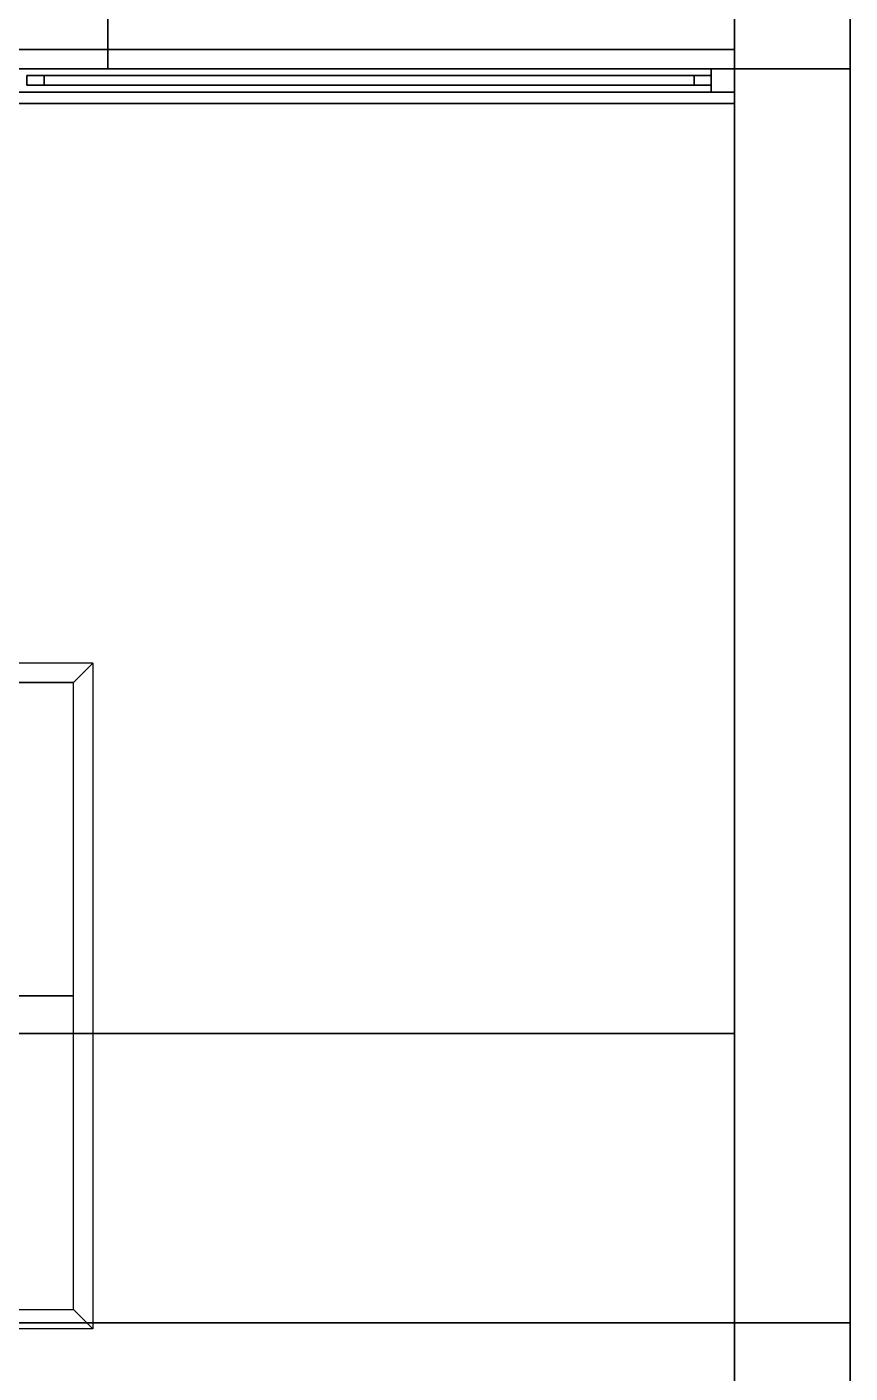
# Model space of a CAD drawing. Header units: millimetres. Extents: x -11 to 11, y -5.8 to 5.8.
# Drawn here: x 8.865 to 11, y -0.143 to 3.346 of the extents above; entities that cross this region are included whole.
import ezdxf

# ---------------------------------------------------------------- set-up
doc = ezdxf.new("R2010")
doc.units = ezdxf.units.MM
for name, color, linetype in [('controsoffitto', 254, 'Continuous'), ('copertura', 8, 'Continuous'), ('cordolo', 251, 'Continuous'), ('cromato', 251, 'Continuous'), ('frangivento', 7, 'Continuous'), ('parete', 254, 'Continuous'), ('pavimento', 7, 'Continuous'), ('pavimento_balcone', 254, 'Continuous'), ('pavimento_pt', 7, 'Continuous'), ('rolf', 254, 'Continuous'), ('solaio', 7, 'Continuous'), ('vetro', 249, 'Continuous')]:
    doc.layers.add(name, color=color, linetype=linetype)

msp = doc.modelspace()

# ---------------------------------------------------------------- linework, layer by layer
at = {"layer": 'controsoffitto'}
for points in [[(4.4725, 1.6973, 2.7), (4.5225, 1.6473, 2.6), (8.9856, 1.6473, 2.6), (9.0356, 1.6973, 2.7)], [(4.4725, 1.6973, 5.725), (4.5225, 1.6473, 5.625), (8.9856, 1.6473, 5.625), (9.0356, 1.6973, 5.725)], [(9.0356, -0.0281, 2.7), (8.9856, 0.0219, 2.6), (8.9856, 1.6473, 2.6), (9.0356, 1.6973, 2.7)], [(9.0356, -0.0281, 5.725), (8.9856, 0.0219, 5.625), (8.9856, 1.6473, 5.625), (9.0356, 1.6973, 5.725)], [(8.9856, 1.6473, 2.6), (7.8698, 1.6473, 2.6), (7.8698, 0.8346, 2.6), (8.9856, 0.8346, 2.6)], [(8.9856, 1.6473, 5.625), (7.8698, 1.6473, 5.625), (7.8698, 0.8346, 5.625), (8.9856, 0.8346, 5.625)], [(8.9856, 0.8346, 2.6), (7.8698, 0.8346, 2.6), (7.8698, 0.0219, 2.6), (8.9856, 0.0219, 2.6)], [(8.9856, 0.8346, 5.625), (7.8698, 0.8346, 5.625), (7.8698, 0.0219, 5.625), (8.9856, 0.0219, 5.625)], [(4.4725, -0.0281, 2.7), (4.5225, 0.0219, 2.6), (8.9856, 0.0219, 2.6), (9.0356, -0.0281, 2.7)], [(4.4725, -0.0281, 5.725), (4.5225, 0.0219, 5.625), (8.9856, 0.0219, 5.625), (9.0356, -0.0281, 5.725)]]:
    msp.add_3dface(points, dxfattribs=at)
at = {"layer": 'copertura'}
for points in [[(10.7, 5.7375), (10.7, 0.7375), (10.7, 0.7375, 2.9), (10.7, 5.7375, 2.9)], [(10.7, 5.7375, 2.9), (10.7, 0.7375, 2.9), (10.7, 0.7375, 5.8), (10.7, 5.7375, 5.8)], [(11, 0.7375), (11, 5.7375), (11, 5.7375, 3.15), (11, 0.7375, 3.15)], [(11, 0.7375, 3.15), (11, 5.7375, 3.15), (11, 5.7375, 6.3), (11, 0.7375, 6.3)], [(0, 4.2375, 6.3), (0, -0.0125, 6.3), (11, -0.0125, 6.3), (11, 4.2375, 6.3)], [(10.7, 0.7375), (10.7, -4.2625), (10.7, -4.2625, 2.9), (10.7, 0.7375, 2.9)], [(10.7, 0.7375, 2.9), (10.7, -4.2625, 2.9), (10.7, -4.2625, 5.8), (10.7, 0.7375, 5.8)], [(11, -4.2625), (11, 0.7375), (11, 0.7375, 3.15), (11, -4.2625, 3.15)], [(11, -4.2625, 3.15), (11, 0.7375, 3.15), (11, 0.7375, 6.3), (11, -4.2625, 6.3)], [(0, -0.0125, 6.3), (0, -4.2625, 6.3), (11, -4.2625, 6.3), (11, -0.0125, 6.3)]]:
    msp.add_3dface(points, dxfattribs=at)
at = {"layer": 'cordolo'}
for points in [[(10.7, 3.2875), (10.7, 3.2375), (3.3, 3.2375), (3.3, 3.2875)], [(3.3, 3.2875, 0.05), (3.3, 3.2375, 0.05), (10.7, 3.2375, 0.05), (10.7, 3.2875, 0.05)], [(10.7, 3.2875, 0.05), (3.3, 3.2875, 0.05), (3.3, 3.2875), (10.7, 3.2875)], [(10.7, 3.2375), (10.7, 3.2875), (10.7, 3.2875, 0.05), (10.7, 3.2375, 0.05)], [(3.3, 3.2375), (10.7, 3.2375), (10.7, 3.2375, 0.05), (3.3, 3.2375, 0.05)]]:
    msp.add_3dface(points, dxfattribs=at)
at = {"layer": 'cromato'}
for points in [[(10.7, 3.2375), (10.7, 3.1775), (10.64, 3.1775), (10.64, 3.2375)], [(10.64, 3.2375, 2.7), (10.64, 3.1775, 2.7), (10.7, 3.1775, 2.7), (10.7, 3.2375, 2.7)], [(10.64, 3.2375), (10.64, 3.1775), (10.64, 3.1775, 2.7), (10.64, 3.2375, 2.7)], [(10.7, 3.2375, 2.7), (10.64, 3.2375, 2.7), (10.64, 3.2375), (10.7, 3.2375)], [(10.7, 3.2375, 3), (10.7, 3.1775, 3), (10.64, 3.1775, 3), (10.64, 3.2375, 3)], [(10.64, 3.2375, 5.7), (10.64, 3.1775, 5.7), (10.7, 3.1775, 5.7), (10.7, 3.2375, 5.7)], [(10.64, 3.2375, 3), (10.64, 3.1775, 3), (10.64, 3.1775, 5.7), (10.64, 3.2375, 5.7)], [(10.7, 3.2375, 5.7), (10.64, 3.2375, 5.7), (10.64, 3.2375, 3), (10.7, 3.2375, 3)], [(10.7, 3.1775), (10.7, 3.2375), (10.64, 3.2375), (10.64, 3.1775)], [(10.7, 3.1775), (10.7, 3.2375), (10.7, 3.2375, 2.7), (10.7, 3.1775, 2.7)], [(10.7, 3.1775, 3), (10.7, 3.2375, 3), (10.7, 3.2375, 5.7), (10.7, 3.1775, 5.7)], [(10.64, 3.1775), (10.7, 3.1775), (10.7, 3.1775, 2.7), (10.64, 3.1775, 2.7)], [(10.64, 3.1775, 3), (10.7, 3.1775, 3), (10.7, 3.1775, 5.7), (10.64, 3.1775, 5.7)]]:
    msp.add_3dface(points, dxfattribs=at)
at = {"layer": 'frangivento'}
for points in [[(8.865, 3.22, 0.2025), (8.865, 3.22, 0.27), (10.64, 3.22, 0.27), (10.64, 3.22, 0.2025)], [(8.865, 3.195, 0.2025), (8.865, 3.195, 0.27), (8.865, 3.22, 0.27), (8.865, 3.22, 0.2025)], [(8.865, 3.195, 0.27), (10.64, 3.195, 0.27), (10.64, 3.22, 0.27), (8.865, 3.22, 0.27)], [(10.64, 3.195, 0.2025), (8.865, 3.195, 0.2025), (8.865, 3.22, 0.2025), (10.64, 3.22, 0.2025)], [(8.865, 3.22, 0.405), (8.865, 3.22, 0.4725), (10.64, 3.22, 0.4725), (10.64, 3.22, 0.405)], [(8.865, 3.195, 0.405), (8.865, 3.195, 0.4725), (8.865, 3.22, 0.4725), (8.865, 3.22, 0.405)], [(8.865, 3.195, 0.4725), (10.64, 3.195, 0.4725), (10.64, 3.22, 0.4725), (8.865, 3.22, 0.4725)], [(10.64, 3.195, 0.405), (8.865, 3.195, 0.405), (8.865, 3.22, 0.405), (10.64, 3.22, 0.405)], [(8.865, 3.22, 0.6075), (8.865, 3.22, 0.675), (10.64, 3.22, 0.675), (10.64, 3.22, 0.6075)], [(8.865, 3.195, 0.6075), (8.865, 3.195, 0.675), (8.865, 3.22, 0.675), (8.865, 3.22, 0.6075)], [(8.865, 3.195, 0.675), (10.64, 3.195, 0.675), (10.64, 3.22, 0.675), (8.865, 3.22, 0.675)], [(10.64, 3.195, 0.6075), (8.865, 3.195, 0.6075), (8.865, 3.22, 0.6075), (10.64, 3.22, 0.6075)], [(8.865, 3.22, 0.81), (8.865, 3.22, 0.8775), (10.64, 3.22, 0.8775), (10.64, 3.22, 0.81)], [(8.865, 3.195, 0.81), (8.865, 3.195, 0.8775), (8.865, 3.22, 0.8775), (8.865, 3.22, 0.81)], [(8.865, 3.195, 0.8775), (10.64, 3.195, 0.8775), (10.64, 3.22, 0.8775), (8.865, 3.22, 0.8775)], [(10.64, 3.195, 0.81), (8.865, 3.195, 0.81), (8.865, 3.22, 0.81), (10.64, 3.22, 0.81)], [(8.865, 3.22, 1.0125), (8.865, 3.22, 1.08), (10.64, 3.22, 1.08), (10.64, 3.22, 1.0125)], [(8.865, 3.195, 1.0125), (8.865, 3.195, 1.08), (8.865, 3.22, 1.08), (8.865, 3.22, 1.0125)], [(8.865, 3.195, 1.08), (10.64, 3.195, 1.08), (10.64, 3.22, 1.08), (8.865, 3.22, 1.08)], [(10.64, 3.195, 1.0125), (8.865, 3.195, 1.0125), (8.865, 3.22, 1.0125), (10.64, 3.22, 1.0125)], [(8.865, 3.22, 1.215), (8.865, 3.22, 1.2825), (10.64, 3.22, 1.2825), (10.64, 3.22, 1.215)], [(8.865, 3.195, 1.215), (8.865, 3.195, 1.2825), (8.865, 3.22, 1.2825), (8.865, 3.22, 1.215)], [(8.865, 3.195, 1.2825), (10.64, 3.195, 1.2825), (10.64, 3.22, 1.2825), (8.865, 3.22, 1.2825)], [(10.64, 3.195, 1.215), (8.865, 3.195, 1.215), (8.865, 3.22, 1.215), (10.64, 3.22, 1.215)], [(8.865, 3.22, 1.4175), (8.865, 3.22, 1.485), (10.64, 3.22, 1.485), (10.64, 3.22, 1.4175)], [(8.865, 3.195, 1.4175), (8.865, 3.195, 1.485), (8.865, 3.22, 1.485), (8.865, 3.22, 1.4175)], [(8.865, 3.195, 1.485), (10.64, 3.195, 1.485), (10.64, 3.22, 1.485), (8.865, 3.22, 1.485)], [(10.64, 3.195, 1.4175), (8.865, 3.195, 1.4175), (8.865, 3.22, 1.4175), (10.64, 3.22, 1.4175)], [(8.865, 3.22, 1.62), (8.865, 3.22, 1.6875), (10.64, 3.22, 1.6875), (10.64, 3.22, 1.62)], [(8.865, 3.195, 1.62), (8.865, 3.195, 1.6875), (8.865, 3.22, 1.6875), (8.865, 3.22, 1.62)], [(8.865, 3.195, 1.6875), (10.64, 3.195, 1.6875), (10.64, 3.22, 1.6875), (8.865, 3.22, 1.6875)], [(10.64, 3.195, 1.62), (8.865, 3.195, 1.62), (8.865, 3.22, 1.62), (10.64, 3.22, 1.62)], [(8.865, 3.22, 1.8225), (8.865, 3.22, 1.89), (10.64, 3.22, 1.89), (10.64, 3.22, 1.8225)], [(8.865, 3.195, 1.8225), (8.865, 3.195, 1.89), (8.865, 3.22, 1.89), (8.865, 3.22, 1.8225)], [(8.865, 3.195, 1.89), (10.64, 3.195, 1.89), (10.64, 3.22, 1.89), (8.865, 3.22, 1.89)], [(10.64, 3.195, 1.8225), (8.865, 3.195, 1.8225), (8.865, 3.22, 1.8225), (10.64, 3.22, 1.8225)], [(8.865, 3.22, 2.025), (8.865, 3.22, 2.0925), (10.64, 3.22, 2.0925), (10.64, 3.22, 2.025)], [(8.865, 3.195, 2.025), (8.865, 3.195, 2.0925), (8.865, 3.22, 2.0925), (8.865, 3.22, 2.025)], [(8.865, 3.195, 2.0925), (10.64, 3.195, 2.0925), (10.64, 3.22, 2.0925), (8.865, 3.22, 2.0925)], [(10.64, 3.195, 2.025), (8.865, 3.195, 2.025), (8.865, 3.22, 2.025), (10.64, 3.22, 2.025)], [(8.865, 3.22, 2.2275), (8.865, 3.22, 2.295), (10.64, 3.22, 2.295), (10.64, 3.22, 2.2275)], [(8.865, 3.195, 2.2275), (8.865, 3.195, 2.295), (8.865, 3.22, 2.295), (8.865, 3.22, 2.2275)], [(8.865, 3.195, 2.295), (10.64, 3.195, 2.295), (10.64, 3.22, 2.295), (8.865, 3.22, 2.295)], [(10.64, 3.195, 2.2275), (8.865, 3.195, 2.2275), (8.865, 3.22, 2.2275), (10.64, 3.22, 2.2275)], [(8.865, 3.22, 2.43), (8.865, 3.22, 2.4975), (10.64, 3.22, 2.4975), (10.64, 3.22, 2.43)], [(8.865, 3.195, 2.43), (8.865, 3.195, 2.4975), (8.865, 3.22, 2.4975), (8.865, 3.22, 2.43)], [(8.865, 3.195, 2.4975), (10.64, 3.195, 2.4975), (10.64, 3.22, 2.4975), (8.865, 3.22, 2.4975)], [(10.64, 3.195, 2.43), (8.865, 3.195, 2.43), (8.865, 3.22, 2.43), (10.64, 3.22, 2.43)], [(8.865, 3.22, 2.6325), (8.865, 3.22, 2.7), (10.64, 3.22, 2.7), (10.64, 3.22, 2.6325)], [(8.865, 3.195, 2.6325), (8.865, 3.195, 2.7), (8.865, 3.22, 2.7), (8.865, 3.22, 2.6325)], [(8.865, 3.195, 2.7), (10.64, 3.195, 2.7), (10.64, 3.22, 2.7), (8.865, 3.22, 2.7)], [(10.64, 3.195, 2.6325), (8.865, 3.195, 2.6325), (8.865, 3.22, 2.6325), (10.64, 3.22, 2.6325)], [(8.865, 3.22), (8.865, 3.22, 2.7), (8.9094, 3.22, 2.7), (8.9094, 3.22)], [(8.865, 3.195), (8.865, 3.195, 2.7), (8.865, 3.22, 2.7), (8.865, 3.22)], [(8.865, 3.195, 2.7), (8.9094, 3.195, 2.7), (8.9094, 3.22, 2.7), (8.865, 3.22, 2.7)], [(8.9094, 3.195), (8.865, 3.195), (8.865, 3.22), (8.9094, 3.22)], [(8.865, 3.195), (8.865, 3.195), (8.865, 3.22)], [(8.9094, 3.195, 2.7), (8.9094, 3.195), (8.9094, 3.22), (8.9094, 3.22, 2.7)], [(10.5956, 3.22), (10.5956, 3.22, 2.7), (10.64, 3.22, 2.7), (10.64, 3.22)], [(10.5956, 3.195), (10.5956, 3.195, 2.7), (10.5956, 3.22, 2.7), (10.5956, 3.22)], [(10.5956, 3.195, 2.7), (10.64, 3.195, 2.7), (10.64, 3.22, 2.7), (10.5956, 3.22, 2.7)], [(10.64, 3.195), (10.5956, 3.195), (10.5956, 3.22), (10.64, 3.22)], [(10.5956, 3.195), (10.5956, 3.195), (10.5956, 3.22)], [(10.64, 3.195, 0.27), (10.64, 3.195, 0.2025), (10.64, 3.22, 0.2025), (10.64, 3.22, 0.27)], [(10.64, 3.195, 0.4725), (10.64, 3.195, 0.405), (10.64, 3.22, 0.405), (10.64, 3.22, 0.4725)], [(10.64, 3.195, 0.675), (10.64, 3.195, 0.6075), (10.64, 3.22, 0.6075), (10.64, 3.22, 0.675)], [(10.64, 3.195, 0.8775), (10.64, 3.195, 0.81), (10.64, 3.22, 0.81), (10.64, 3.22, 0.8775)], [(10.64, 3.195, 1.08), (10.64, 3.195, 1.0125), (10.64, 3.22, 1.0125), (10.64, 3.22, 1.08)], [(10.64, 3.195, 1.2825), (10.64, 3.195, 1.215), (10.64, 3.22, 1.215), (10.64, 3.22, 1.2825)], [(10.64, 3.195, 1.485), (10.64, 3.195, 1.4175), (10.64, 3.22, 1.4175), (10.64, 3.22, 1.485)], [(10.64, 3.195, 1.6875), (10.64, 3.195, 1.62), (10.64, 3.22, 1.62), (10.64, 3.22, 1.6875)], [(10.64, 3.195, 1.89), (10.64, 3.195, 1.8225), (10.64, 3.22, 1.8225), (10.64, 3.22, 1.89)], [(10.64, 3.195, 2.0925), (10.64, 3.195, 2.025), (10.64, 3.22, 2.025), (10.64, 3.22, 2.0925)], [(10.64, 3.195, 2.295), (10.64, 3.195, 2.2275), (10.64, 3.22, 2.2275), (10.64, 3.22, 2.295)], [(10.64, 3.195, 2.4975), (10.64, 3.195, 2.43), (10.64, 3.22, 2.43), (10.64, 3.22, 2.4975)], [(10.64, 3.195, 2.7), (10.64, 3.195, 2.6325), (10.64, 3.22, 2.6325), (10.64, 3.22, 2.7)], [(10.64, 3.195, 2.7), (10.64, 3.195), (10.64, 3.22), (10.64, 3.22, 2.7)], [(8.865, 3.195, 0.2025), (8.865, 3.195, 0.27), (10.64, 3.195, 0.27), (10.64, 3.195, 0.2025)], [(8.865, 3.195, 0.405), (8.865, 3.195, 0.4725), (10.64, 3.195, 0.4725), (10.64, 3.195, 0.405)], [(8.865, 3.195, 0.6075), (8.865, 3.195, 0.675), (10.64, 3.195, 0.675), (10.64, 3.195, 0.6075)], [(8.865, 3.195, 0.81), (8.865, 3.195, 0.8775), (10.64, 3.195, 0.8775), (10.64, 3.195, 0.81)], [(8.865, 3.195, 1.0125), (8.865, 3.195, 1.08), (10.64, 3.195, 1.08), (10.64, 3.195, 1.0125)], [(8.865, 3.195, 1.215), (8.865, 3.195, 1.2825), (10.64, 3.195, 1.2825), (10.64, 3.195, 1.215)], [(8.865, 3.195, 1.4175), (8.865, 3.195, 1.485), (10.64, 3.195, 1.485), (10.64, 3.195, 1.4175)], [(8.865, 3.195, 1.62), (8.865, 3.195, 1.6875), (10.64, 3.195, 1.6875), (10.64, 3.195, 1.62)], [(8.865, 3.195, 1.8225), (8.865, 3.195, 1.89), (10.64, 3.195, 1.89), (10.64, 3.195, 1.8225)], [(8.865, 3.195, 2.025), (8.865, 3.195, 2.0925), (10.64, 3.195, 2.0925), (10.64, 3.195, 2.025)], [(8.865, 3.195, 2.2275), (8.865, 3.195, 2.295), (10.64, 3.195, 2.295), (10.64, 3.195, 2.2275)], [(8.865, 3.195, 2.43), (8.865, 3.195, 2.4975), (10.64, 3.195, 2.4975), (10.64, 3.195, 2.43)], [(8.865, 3.195, 2.6325), (8.865, 3.195, 2.7), (10.64, 3.195, 2.7), (10.64, 3.195, 2.6325)], [(8.865, 3.195), (8.865, 3.195, 2.7), (8.9094, 3.195, 2.7), (8.9094, 3.195)], [(10.5956, 3.195), (10.5956, 3.195, 2.7), (10.64, 3.195, 2.7), (10.64, 3.195)]]:
    msp.add_3dface(points, dxfattribs=at)
at = {"layer": 'parete'}
for points in [[(10.7, 3.2375, 5.7), (10.7, 3.2375, 2.85), (10.7, 0.7375, 2.85), (10.7, 0.7375, 5.7)], [(10.7, 3.2375, 2.85), (10.7, 3.2375), (10.7, 0.7375), (10.7, 0.7375, 2.85)], [(10.7, 0.7375, 2.85), (10.7, 0.7375), (10.7, -1.7625), (10.7, -1.7625, 2.85)], [(10.7, 0.7375, 5.7), (10.7, 0.7375, 2.85), (10.7, -1.7625, 2.85), (10.7, -1.7625, 5.7)]]:
    msp.add_3dface(points, dxfattribs=at)
at = {"layer": 'pavimento'}
for points in [[(7, 3.2375), (7, 0.7375), (10.7, 0.7375), (10.7, 3.2375)], [(7, 3.2375, 3), (7, 0.7375, 3), (10.7, 0.7375, 3), (10.7, 3.2375, 3)], [(7, 0.7375), (7, -1.7625), (10.7, -1.7625), (10.7, 0.7375)], [(7, 0.7375, 3), (7, -1.7625, 3), (10.7, -1.7625, 3), (10.7, 0.7375, 3)]]:
    msp.add_3dface(points, dxfattribs=at)
at = {"layer": 'pavimento_balcone'}
msp.add_3dface([(3.3, 5.7375, 3), (3.3, 3.2375, 3), (10.7, 3.2375, 3), (10.7, 5.7375, 3)], dxfattribs=at)
at = {"layer": 'pavimento_pt'}
for points in [[(9.075, 3.2375), (7.15, 3.2375), (7.15, 4.4875), (9.075, 4.4875)], [(11, 3.2375), (9.075, 3.2375), (9.075, 4.4875), (11, 4.4875)]]:
    msp.add_3dface(points, dxfattribs=at)
at = {"layer": 'rolf'}
for points in [[(10.7, 4.4875, 2.7), (10.7, 3.2375, 2.7), (7.15, 3.2375, 2.7), (7.15, 4.4875, 2.7)], [(0, 4.2375, 5.8), (0, -0.0125, 5.8), (10.7, -0.0125, 5.8), (10.7, 4.2375, 5.8)], [(10.7, 3.2375, 2.7), (10.7, 0.7375, 2.7), (7, 0.7375, 2.7), (7, 3.2375, 2.7)], [(10.7, 0.7375, 2.7), (10.7, -1.7625, 2.7), (7, -1.7625, 2.7), (7, 0.7375, 2.7)], [(0, -0.0125, 5.8), (0, -4.2625, 5.8), (10.7, -4.2625, 5.8), (10.7, -0.0125, 5.8)]]:
    msp.add_3dface(points, dxfattribs=at)
at = {"layer": 'solaio'}
for points in [[(10.7, 3.2375, 3), (7, 3.2375, 3), (7, 3.2375, 2.85), (10.7, 3.2375, 2.85)], [(10.7, 3.2375, 2.85), (7, 3.2375, 2.85), (7, 3.2375, 2.7), (10.7, 3.2375, 2.7)], [(7.15, 3.2375, 2.7), (11, 3.2375, 2.7), (11, 3.2375, 2.85), (7.15, 3.2375, 2.85)], [(7.15, 3.2375, 2.85), (11, 3.2375, 2.85), (11, 3.2375, 3), (7.15, 3.2375, 3)], [(10.7, 0.7375, 2.7), (10.7, 3.2375, 2.7), (10.7, 3.2375, 2.85), (10.7, 0.7375, 2.85)], [(10.7, 0.7375, 2.85), (10.7, 3.2375, 2.85), (10.7, 3.2375, 3), (10.7, 0.7375, 3)], [(10.7, -1.7625, 2.7), (10.7, 0.7375, 2.7), (10.7, 0.7375, 2.85), (10.7, -1.7625, 2.85)], [(10.7, -1.7625, 2.85), (10.7, 0.7375, 2.85), (10.7, 0.7375, 3), (10.7, -1.7625, 3)]]:
    msp.add_3dface(points, dxfattribs=at)
at = {"layer": 'vetro'}
for points in [[(10.7, 3.1775), (10.7, 3.1475), (3.3, 3.1475), (3.3, 3.1775)], [(3.3, 3.1775, 2.7), (3.3, 3.1475, 2.7), (10.7, 3.1475, 2.7), (10.7, 3.1775, 2.7)], [(10.7, 3.1775, 2.7), (3.3, 3.1775, 2.7), (3.3, 3.1775), (10.7, 3.1775)], [(10.7, 3.1775, 3), (10.7, 3.1475, 3), (3.3, 3.1475, 3), (3.3, 3.1775, 3)], [(3.3, 3.1775, 5.7), (3.3, 3.1475, 5.7), (10.7, 3.1475, 5.7), (10.7, 3.1775, 5.7)], [(10.7, 3.1775, 5.7), (3.3, 3.1775, 5.7), (3.3, 3.1775, 3), (10.7, 3.1775, 3)], [(10.7, 3.1475), (10.7, 3.1775), (10.7, 3.1775, 2.7), (10.7, 3.1475, 2.7)], [(10.7, 3.1475, 3), (10.7, 3.1775, 3), (10.7, 3.1775, 5.7), (10.7, 3.1475, 5.7)], [(3.3, 3.1475), (10.7, 3.1475), (10.7, 3.1475, 2.7), (3.3, 3.1475, 2.7)], [(3.3, 3.1475, 3), (10.7, 3.1475, 3), (10.7, 3.1475, 5.7), (3.3, 3.1475, 5.7)]]:
    msp.add_3dface(points, dxfattribs=at)

doc.saveas('drawing.dxf')
